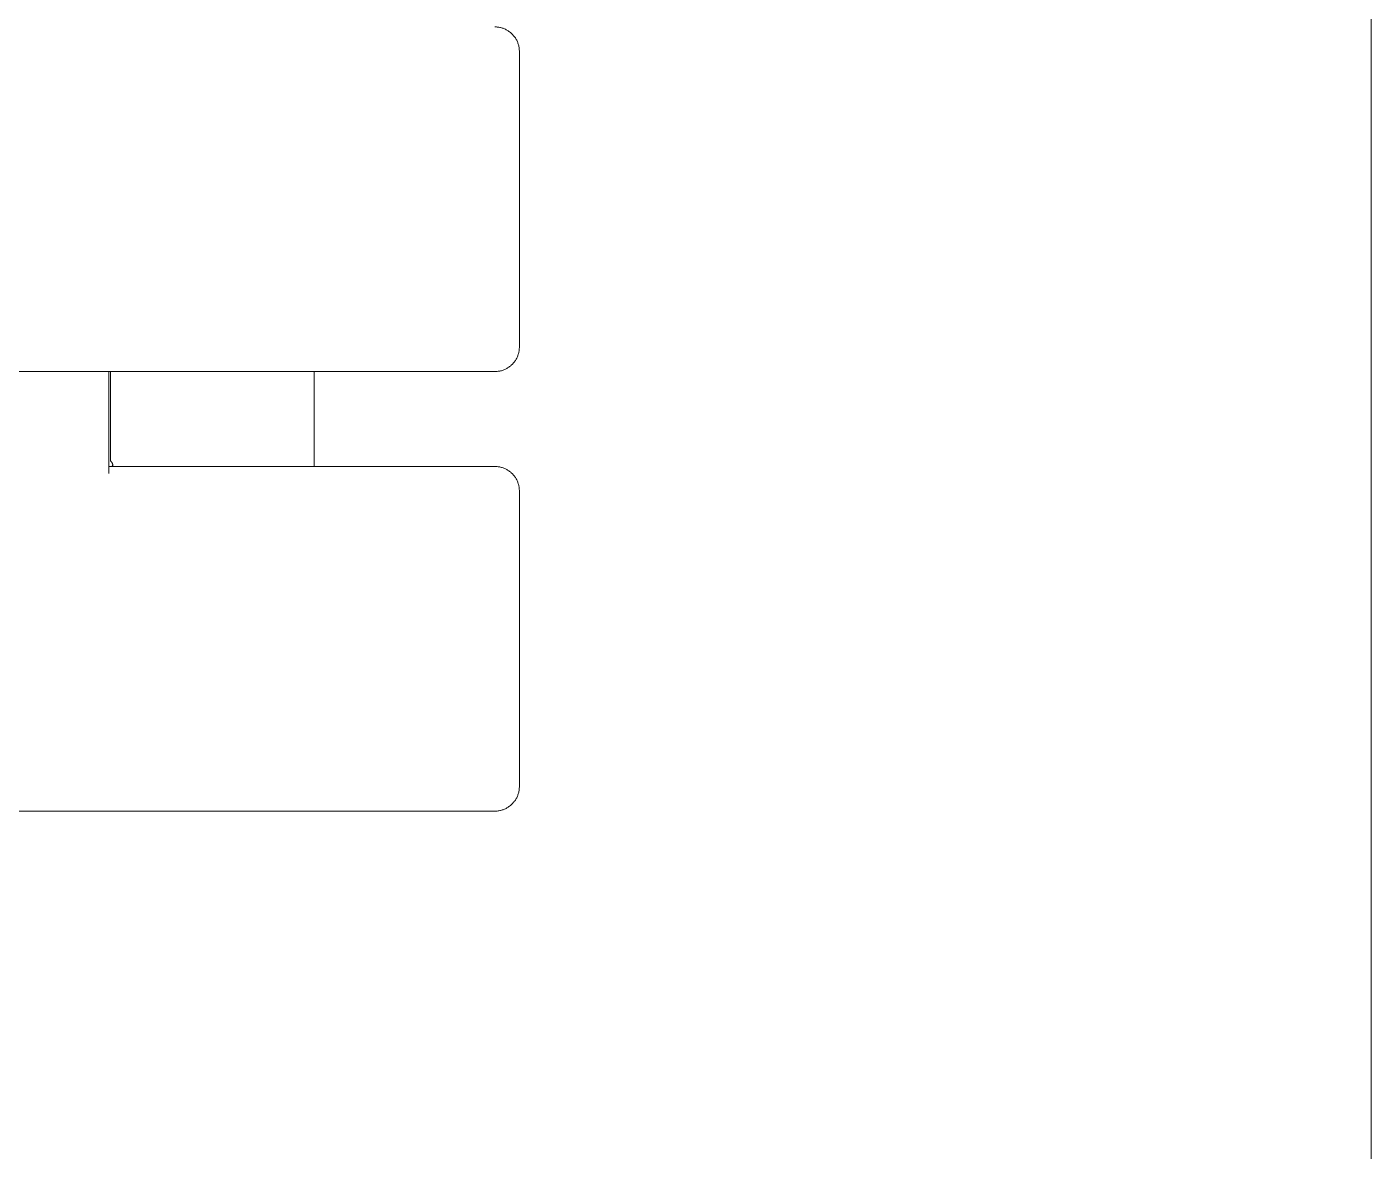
# Model space of a CAD drawing. Header units: millimetres. Extents: x -213 to 4577, y -424 to 2634.
# Drawn here: x 1879.2 to 2042.9, y 2393.8 to 2530.7 of the extents above; entities that cross this region are included whole.
import ezdxf

# ---------------------------------------------------------------- set-up
doc = ezdxf.new("R2010")
doc.units = ezdxf.units.MM
doc.layers.add('ZANO_R', color=7, linetype='Continuous', lineweight=0)

msp = doc.modelspace()

# ---------------------------------------------------------------- linework, layer by layer
at = {"layer": 'ZANO_R'}
for p, q in [((1936.17, 2530.66), (1936.27, 2530.66)), ((1936.27, 2530.66), (1936.38, 2530.65)), ((1936.38, 2530.65), (1936.48, 2530.64)), ((1936.48, 2530.64), (1936.58, 2530.63)), ((1936.58, 2530.63), (1936.68, 2530.62)), ((1936.68, 2530.62), (1936.78, 2530.6)), ((1936.78, 2530.6), (1936.88, 2530.57)), ((1936.88, 2530.57), (1936.98, 2530.55)), ((1936.98, 2530.55), (1937.08, 2530.52)), ((1937.08, 2530.52), (1937.18, 2530.49)), ((1937.18, 2530.49), (1937.27, 2530.45)), ((1937.27, 2530.45), (1937.37, 2530.41)), ((1937.37, 2530.41), (1937.46, 2530.37)), ((1937.46, 2530.37), (1937.55, 2530.32)), ((1937.55, 2530.32), (1937.64, 2530.28)), ((1937.64, 2530.28), (1937.73, 2530.22)), ((1937.73, 2530.22), (1937.82, 2530.17)), ((1937.82, 2530.17), (1937.9, 2530.11)), ((1937.9, 2530.11), (1937.98, 2530.05)), ((1937.98, 2530.05), (1938.07, 2529.99)), ((1938.07, 2529.99), (1938.14, 2529.92)), ((1938.14, 2529.92), (1938.22, 2529.85)), ((1938.22, 2529.85), (1938.29, 2529.78)), ((1938.29, 2529.78), (1938.36, 2529.71)), ((1938.36, 2529.71), (1938.43, 2529.63)), ((1938.43, 2529.63), (1938.5, 2529.55)), ((1938.5, 2529.55), (1938.56, 2529.47)), ((1938.56, 2529.47), (1938.62, 2529.39)), ((1938.62, 2529.39), (1938.68, 2529.31)), ((1938.68, 2529.31), (1938.74, 2529.22)), ((1938.74, 2529.22), (1938.79, 2529.13)), ((1938.79, 2529.13), (1938.84, 2529.04)), ((1938.84, 2529.04), (1938.88, 2528.95)), ((1938.88, 2528.95), (1938.92, 2528.86)), ((1938.92, 2528.86), (1938.96, 2528.76)), ((1938.96, 2528.76), (1939, 2528.66)), ((1939, 2528.66), (1939.03, 2528.57)), ((1939.03, 2528.57), (1939.06, 2528.47)), ((1939.06, 2528.47), (1939.09, 2528.37)), ((1939.09, 2528.37), (1939.11, 2528.27)), ((1939.11, 2528.27), (1939.13, 2528.17)), ((1939.13, 2528.17), (1939.14, 2528.07)), ((1939.14, 2528.07), (1939.16, 2527.97)), ((1939.16, 2527.97), (1939.16, 2527.86)), ((1939.16, 2527.86), (1939.17, 2527.76)), ((1939.17, 2527.76), (1939.17, 2527.66)), ((1939.17, 2523.4), (1939.17, 2527.66)), ((1939.17, 2491.69), (1939.17, 2523.4)), ((1938.92, 2490.49), (1938.88, 2490.4)), ((1938.96, 2490.59), (1938.92, 2490.49)), ((1939, 2490.68), (1938.96, 2490.59)), ((1939.03, 2490.78), (1939, 2490.68)), ((1939.06, 2490.88), (1939.03, 2490.78)), ((1939.09, 2490.98), (1939.06, 2490.88)), ((1939.11, 2491.08), (1939.09, 2490.98)), ((1939.13, 2491.18), (1939.11, 2491.08)), ((1939.14, 2491.28), (1939.13, 2491.18)), ((1939.16, 2491.38), (1939.14, 2491.28)), ((1939.17, 2491.59), (1939.16, 2491.48)), ((1939.16, 2491.48), (1939.16, 2491.38)), ((1939.17, 2491.69), (1939.17, 2491.59)), ((1937.18, 2488.86), (1937.08, 2488.83)), ((1937.27, 2488.9), (1937.18, 2488.86)), ((1937.37, 2488.94), (1937.27, 2488.9)), ((1937.46, 2488.98), (1937.37, 2488.94)), ((1937.55, 2489.03), (1937.46, 2488.98)), ((1937.64, 2489.07), (1937.55, 2489.03)), ((1937.73, 2489.13), (1937.64, 2489.07)), ((1937.82, 2489.18), (1937.73, 2489.13)), ((1937.9, 2489.24), (1937.82, 2489.18)), ((1937.98, 2489.3), (1937.9, 2489.24)), ((1938.07, 2489.36), (1937.98, 2489.3)), ((1938.14, 2489.43), (1938.07, 2489.36)), ((1938.22, 2489.5), (1938.14, 2489.43)), ((1938.29, 2489.57), (1938.22, 2489.5)), ((1938.36, 2489.64), (1938.29, 2489.57)), ((1938.43, 2489.72), (1938.36, 2489.64)), ((1938.5, 2489.8), (1938.43, 2489.72)), ((1938.56, 2489.88), (1938.5, 2489.8)), ((1938.62, 2489.96), (1938.56, 2489.88)), ((1938.68, 2490.04), (1938.62, 2489.96)), ((1938.74, 2490.13), (1938.68, 2490.04)), ((1938.79, 2490.22), (1938.74, 2490.13)), ((1938.84, 2490.31), (1938.79, 2490.22)), ((1938.88, 2490.4), (1938.84, 2490.31)), ((1936.17, 2488.69), (142.17, 2488.69)), ((1889.17, 2488.69), (1889.17, 2488.24)), ((1889.17, 2488.24), (1889.17, 2478.33)), ((1889.37, 2477.82), (1889.37, 2488.69)), ((1914.17, 2488.69), (1914.17, 2477.14)), ((1936.27, 2488.69), (1936.17, 2488.69)), ((1936.38, 2488.7), (1936.27, 2488.69)), ((1936.48, 2488.7), (1936.38, 2488.7)), ((1936.58, 2488.72), (1936.48, 2488.7)), ((1936.68, 2488.73), (1936.58, 2488.72)), ((1936.78, 2488.75), (1936.68, 2488.73)), ((1936.88, 2488.77), (1936.78, 2488.75)), ((1936.98, 2488.8), (1936.88, 2488.77)), ((1937.08, 2488.83), (1936.98, 2488.8)), ((1889.17, 2478.33), (1889.17, 2476.27)), ((1889.37, 2477.82), (1889.4, 2477.8)), ((1889.4, 2477.8), (1889.42, 2477.78)), ((1889.42, 2477.78), (1889.44, 2477.75)), ((1889.44, 2477.75), (1889.46, 2477.72)), ((1889.46, 2477.72), (1889.48, 2477.7)), ((1889.48, 2477.7), (1889.5, 2477.67)), ((1889.5, 2477.67), (1889.52, 2477.64)), ((1889.52, 2477.64), (1889.53, 2477.61)), ((1889.52, 2477.14), (1889.63, 2477.39)), ((1889.53, 2477.61), (1889.55, 2477.59)), ((1889.55, 2477.59), (1889.56, 2477.56)), ((1889.56, 2477.56), (1889.58, 2477.53)), ((1889.58, 2477.53), (1889.59, 2477.5)), ((1889.59, 2477.5), (1889.6, 2477.46)), ((1889.6, 2477.46), (1889.61, 2477.43)), ((1889.61, 2477.43), (1889.62, 2477.4)), ((1889.62, 2477.4), (1889.63, 2477.37)), ((1889.17, 2477.14), (1936.17, 2477.14)), ((1889.63, 2477.37), (1889.64, 2477.34)), ((1889.64, 2477.34), (1889.65, 2477.3)), ((1889.65, 2477.3), (1889.65, 2477.27)), ((1889.65, 2477.27), (1889.66, 2477.24)), ((1889.66, 2477.24), (1889.66, 2477.21)), ((1889.66, 2477.21), (1889.66, 2477.17)), ((1889.66, 2477.17), (1889.66, 2477.14)), ((1936.17, 2477.14), (1936.27, 2477.14)), ((1936.27, 2477.14), (1936.38, 2477.13)), ((1936.38, 2477.13), (1936.48, 2477.12)), ((1936.48, 2477.12), (1936.58, 2477.11)), ((1936.58, 2477.11), (1936.68, 2477.1)), ((1936.68, 2477.1), (1936.78, 2477.08)), ((1936.78, 2477.08), (1936.88, 2477.05)), ((1936.88, 2477.05), (1936.98, 2477.03)), ((1936.98, 2477.03), (1937.08, 2477)), ((1937.08, 2477), (1937.18, 2476.97)), ((1937.18, 2476.97), (1937.27, 2476.93)), ((1937.27, 2476.93), (1937.37, 2476.89)), ((1937.37, 2476.89), (1937.46, 2476.85)), ((1937.46, 2476.85), (1937.55, 2476.8)), ((1937.55, 2476.8), (1937.64, 2476.75)), ((1937.64, 2476.75), (1937.73, 2476.7)), ((1937.73, 2476.7), (1937.82, 2476.65)), ((1937.82, 2476.65), (1937.9, 2476.59)), ((1937.9, 2476.59), (1937.98, 2476.53)), ((1937.98, 2476.53), (1938.07, 2476.47)), ((1938.07, 2476.47), (1938.14, 2476.4)), ((1938.14, 2476.4), (1938.22, 2476.33)), ((1938.22, 2476.33), (1938.29, 2476.26)), ((1938.29, 2476.26), (1938.36, 2476.19)), ((1938.36, 2476.19), (1938.43, 2476.11)), ((1938.43, 2476.11), (1938.5, 2476.03)), ((1938.5, 2476.03), (1938.56, 2475.95)), ((1938.56, 2475.95), (1938.62, 2475.87)), ((1938.62, 2475.87), (1938.68, 2475.79)), ((1938.68, 2475.79), (1938.74, 2475.7)), ((1938.74, 2475.7), (1938.79, 2475.61)), ((1938.79, 2475.61), (1938.84, 2475.52)), ((1938.84, 2475.52), (1938.88, 2475.43)), ((1938.88, 2475.43), (1938.92, 2475.33)), ((1938.92, 2475.33), (1938.96, 2475.24)), ((1938.96, 2475.24), (1939, 2475.14)), ((1939, 2475.14), (1939.03, 2475.05)), ((1939.03, 2475.05), (1939.06, 2474.95)), ((1939.06, 2474.95), (1939.09, 2474.85)), ((1939.09, 2474.85), (1939.11, 2474.75)), ((1939.11, 2474.75), (1939.13, 2474.65)), ((1939.13, 2474.65), (1939.14, 2474.55)), ((1939.14, 2474.55), (1939.16, 2474.45)), ((1939.16, 2474.45), (1939.16, 2474.34)), ((1939.16, 2474.34), (1939.17, 2474.24)), ((1939.17, 2474.24), (1939.17, 2474.14)), ((1939.17, 2469.88), (1939.17, 2474.14)), ((1939.17, 2438.17), (1939.17, 2469.88)), ((1939.17, 2438.17), (1939.17, 2438.07)), ((1938.68, 2436.52), (1938.62, 2436.44)), ((1938.74, 2436.61), (1938.68, 2436.52)), ((1938.79, 2436.7), (1938.74, 2436.61)), ((1938.84, 2436.79), (1938.79, 2436.7)), ((1938.88, 2436.88), (1938.84, 2436.79)), ((1938.92, 2436.97), (1938.88, 2436.88)), ((1938.96, 2437.07), (1938.92, 2436.97)), ((1939, 2437.16), (1938.96, 2437.07)), ((1939.03, 2437.26), (1939, 2437.16)), ((1939.06, 2437.36), (1939.03, 2437.26)), ((1939.09, 2437.46), (1939.06, 2437.36)), ((1939.11, 2437.56), (1939.09, 2437.46)), ((1939.13, 2437.66), (1939.11, 2437.56)), ((1939.14, 2437.76), (1939.13, 2437.66)), ((1939.16, 2437.86), (1939.14, 2437.76)), ((1939.17, 2438.07), (1939.16, 2437.96)), ((1939.16, 2437.96), (1939.16, 2437.86)), ((1936.17, 2435.17), (142.17, 2435.17)), ((1936.27, 2435.17), (1936.17, 2435.17)), ((1936.38, 2435.18), (1936.27, 2435.17)), ((1936.48, 2435.18), (1936.38, 2435.18)), ((1936.58, 2435.2), (1936.48, 2435.18)), ((1936.68, 2435.21), (1936.58, 2435.2)), ((1936.78, 2435.23), (1936.68, 2435.21)), ((1936.88, 2435.25), (1936.78, 2435.23)), ((1936.98, 2435.28), (1936.88, 2435.25)), ((1937.08, 2435.31), (1936.98, 2435.28)), ((1937.18, 2435.34), (1937.08, 2435.31)), ((1937.27, 2435.38), (1937.18, 2435.34)), ((1937.37, 2435.42), (1937.27, 2435.38)), ((1937.46, 2435.46), (1937.37, 2435.42)), ((1937.55, 2435.5), (1937.46, 2435.46)), ((1937.64, 2435.55), (1937.55, 2435.5)), ((1937.73, 2435.61), (1937.64, 2435.55)), ((1937.82, 2435.66), (1937.73, 2435.61)), ((1937.9, 2435.72), (1937.82, 2435.66)), ((1937.98, 2435.78), (1937.9, 2435.72)), ((1938.07, 2435.84), (1937.98, 2435.78)), ((1938.14, 2435.91), (1938.07, 2435.84)), ((1938.22, 2435.98), (1938.14, 2435.91)), ((1938.29, 2436.05), (1938.22, 2435.98)), ((1938.36, 2436.12), (1938.29, 2436.05)), ((1938.43, 2436.2), (1938.36, 2436.12)), ((1938.5, 2436.28), (1938.43, 2436.2)), ((1938.56, 2436.36), (1938.5, 2436.28)), ((1938.62, 2436.44), (1938.56, 2436.36))]:
    msp.add_line(p, q, dxfattribs=at)
msp.add_lwpolyline([(18.92, 2553.33), (2042.92, 2553.33), (2042.92, 2153.33), (18.92, 2153.33)], close=True, dxfattribs=at)

doc.saveas('drawing.dxf')
